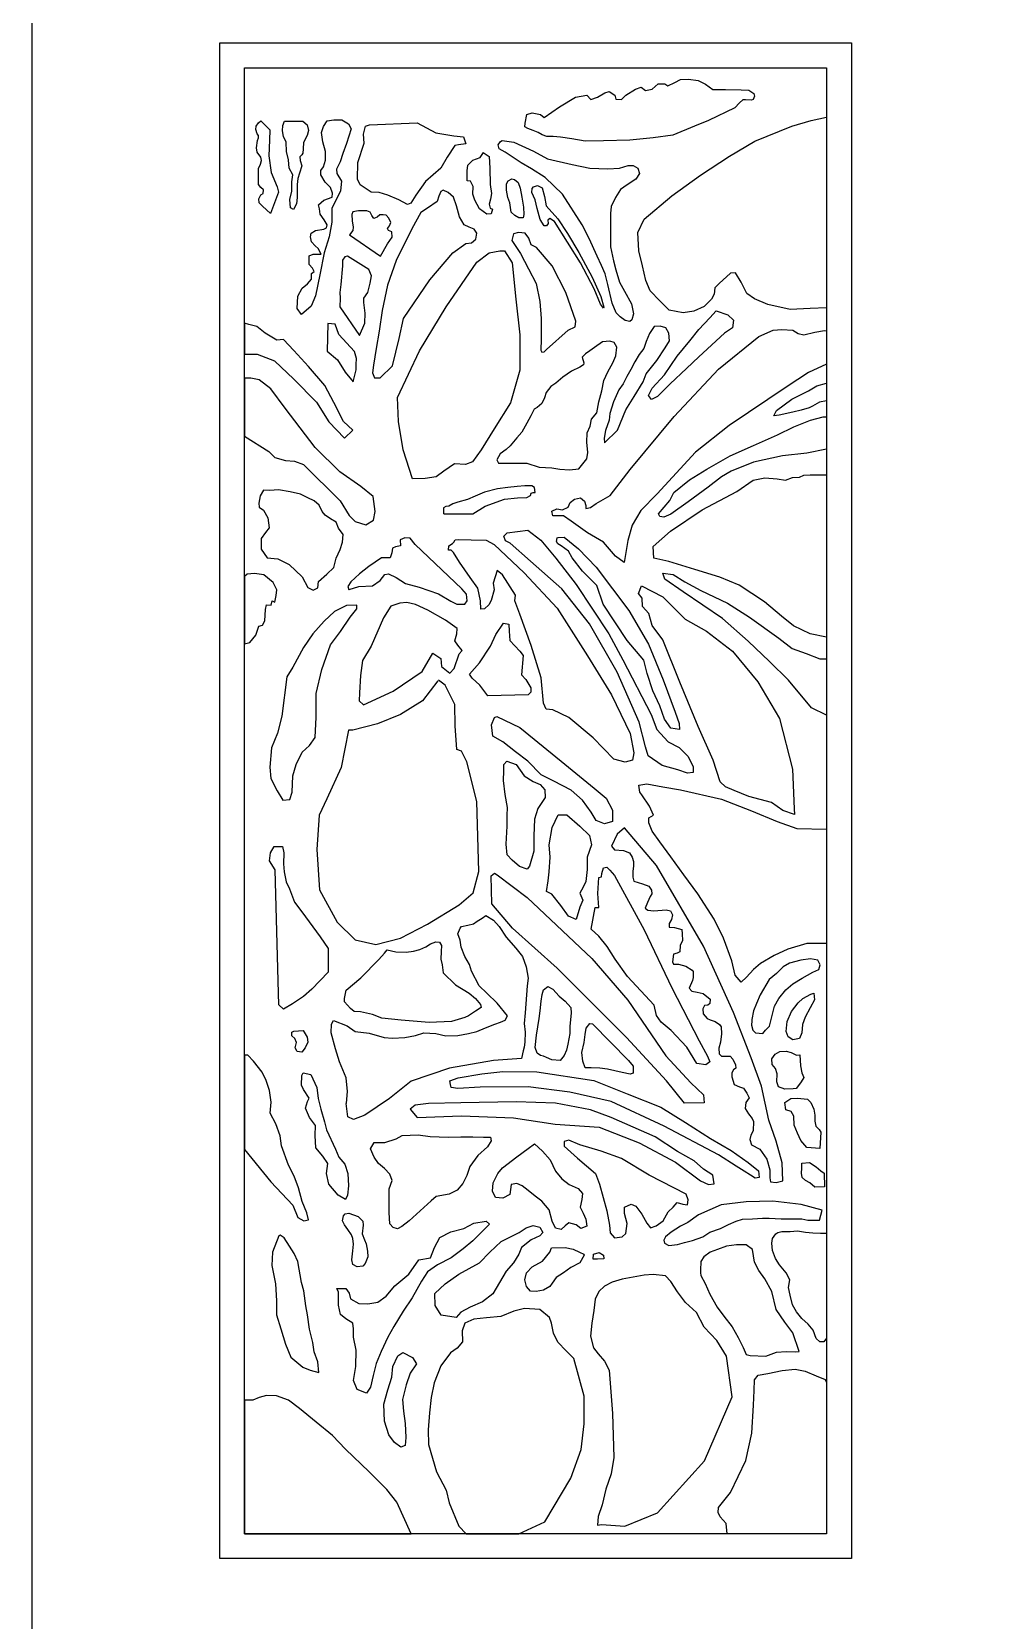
# Model space of a CAD drawing. Header units: millimetres. Extents: x 196 to 687, y 295 to 770.
# Drawn here: x 195.6 to 254.3, y 435.2 to 531.7 of the extents above; entities that cross this region are included whole.
import ezdxf

# ---------------------------------------------------------------- set-up
doc = ezdxf.new("R2010")
doc.units = ezdxf.units.MM

msp = doc.modelspace()

# ---------------------------------------------------------------- linework, layer by layer
at = {"color": 1}
for p, q in [((238.424, 503.76), (239.418, 504.434)), ((239.418, 504.434), (240.128, 504.576)), ((240.128, 504.576), (240.874, 504.523)), ((240.874, 504.523), (241.389, 504.434)), ((241.389, 504.434), (241.815, 504.594)), ((241.815, 504.594), (242.223, 504.629)), ((242.223, 504.629), (242.49, 504.753)), ((242.49, 504.753), (242.88, 504.771)), ((242.88, 504.771), (243.715, 504.771)), ((243.715, 504.771), (243.88, 504.759)), ((243.88, 504.759), (243.88, 494.918)), ((236.329, 502.642), (238.424, 503.76)), ((234.411, 501.347), (236.329, 502.642)), ((233.345, 500.417), (234.411, 501.347)), ((233.381, 499.708), (233.345, 500.417)), ((234.304, 499.495), (233.381, 499.708)), ((235.884, 499.016), (234.304, 499.495)), ((237.394, 498.555), (235.884, 499.016)), ((238.565, 498.076), (237.394, 498.555)), ((240.11, 497.047), (238.565, 498.076)), ((241.14, 496.177), (240.11, 497.047)), ((241.868, 495.592), (241.14, 496.177)), ((242.88, 495.113), (241.868, 495.592)), ((243.88, 494.918), (242.88, 495.113))]:
    msp.add_line(p, q, dxfattribs=at)
msp.add_lwpolyline([(195.629, 295.453), (686.835, 295.453), (686.835, 695.454), (195.629, 695.454)], close=True)
for points in [[(207.041, 530.981), (245.38, 530.981), (245.38, 438.987), (207.041, 438.987)], [(208.541, 529.481), (243.88, 529.481), (243.88, 440.487), (208.541, 440.487)], [(243.88, 458.737), (243.88, 452.366), (243.705, 452.131), (243.473, 452.131), (243.254, 452.337), (243.061, 452.839), (242.764, 453.2), (242.365, 453.547), (242.055, 453.946), (241.798, 454.371), (241.656, 454.964), (241.566, 455.44), (241.643, 455.904), (241.424, 456.316), (241.024, 456.806), (240.779, 457.192), (240.599, 457.681), (240.547, 458.132), (240.586, 458.403), (240.805, 458.686), (240.908, 458.763), (241.153, 458.84), (241.656, 458.84), (242.107, 458.866), (242.597, 458.789), (243.035, 458.75), (243.512, 458.737), (243.88, 458.737)]]:
    msp.add_lwpolyline(points, close=True, dxfattribs=at)
for points in [[(225.576, 526.117), (225.688, 526.633), (226.012, 526.743), (226.509, 526.644), (226.73, 526.456), (227.67, 527.097), (228.643, 527.682), (229.328, 527.815), (229.572, 527.55), (229.97, 527.693), (230.423, 527.958), (230.688, 528.025), (231.02, 527.815), (231.086, 527.572), (231.429, 527.55), (231.683, 527.815), (232.28, 528.168), (232.612, 528.301), (232.878, 528.091), (233.291, 528.173), (233.655, 528.505), (234.054, 528.494), (234.23, 528.383), (234.673, 528.582), (235.004, 528.77), (235.491, 528.792), (236.077, 528.693), (236.53, 528.472), (236.972, 528.151), (237.746, 528.162), (238.686, 528.14), (239.15, 528.107), (239.46, 527.919), (239.493, 527.754), (239.416, 527.555), (239.316, 527.499), (238.962, 527.522), (238.797, 527.522), (238.598, 527.356), (238.31, 527.035), (236.7, 526.284), (235.852, 525.93), (234.543, 525.383), (233.358, 525.224), (231.943, 525.082), (230.334, 525.047), (229.22, 525.012), (228.407, 525.153), (227.717, 525.259), (227.275, 525.312), (226.904, 525.312), (226.603, 525.4), (226.373, 525.542), (226.073, 525.665), (225.737, 525.789), (225.56, 525.895), (225.576, 526.117)], [(209.544, 526.248), (210.073, 525.699), (210.063, 525.088), (210.024, 524.138), (210.154, 523.123), (210.519, 522.238), (210.597, 521.925), (210.128, 520.624), (209.633, 521.067), (209.423, 521.284), (209.411, 521.527), (209.526, 521.758), (209.68, 521.835), (209.693, 522.066), (209.539, 522.207), (209.398, 522.386), (209.398, 522.604), (209.398, 522.989), (209.385, 523.36), (209.513, 523.617), (209.577, 523.848), (209.526, 524.053), (209.308, 524.347), (209.27, 524.617), (209.334, 525.052), (209.398, 525.232), (209.398, 525.36), (209.308, 525.463), (209.231, 525.719), (209.244, 525.924), (209.385, 526.142), (209.544, 526.248)], [(210.973, 526.244), (211.609, 526.244), (212.077, 526.228), (212.344, 526.02), (212.437, 525.672), (212.344, 525.359), (212.124, 524.942), (212.1, 524.559), (212.087, 524.301), (212.013, 524.19), (211.901, 524.06), (211.92, 523.838), (212.024, 523.52), (211.883, 523.078), (211.771, 522.744), (211.734, 522.392), (211.734, 522.058), (211.734, 521.595), (211.697, 521.224), (211.512, 520.872), (211.326, 520.983), (211.289, 521.484), (211.419, 521.984), (211.419, 522.559), (211.475, 522.967), (211.252, 523.374), (211.215, 523.893), (211.085, 524.394), (211.066, 524.95), (210.918, 525.302), (210.844, 525.655), (210.862, 525.97), (210.973, 526.244)], [(213.568, 526.253), (213.957, 526.309), (214.461, 526.309), (214.862, 526.072), (215.01, 525.761), (214.728, 524.886), (214.52, 524.278), (214.342, 523.774), (214.135, 523.33), (214.15, 523.063), (214.421, 522.582), (214.368, 521.997), (214.128, 521.491), (213.835, 520.959), (213.835, 520.107), (213.675, 519.203), (213.383, 518.245), (213.116, 516.914), (212.85, 515.637), (212.584, 514.998), (211.998, 514.492), (211.731, 514.865), (211.785, 515.61), (212.051, 516.089), (212.37, 516.355), (212.61, 516.648), (212.61, 516.994), (212.77, 517.1), (212.663, 517.313), (212.477, 517.526), (212.477, 517.739), (212.477, 518.058), (212.717, 518.165), (212.956, 518.165), (213.196, 518.165), (213.01, 518.511), (212.823, 518.67), (212.61, 518.91), (212.557, 519.203), (212.584, 519.442), (212.85, 519.602), (213.356, 519.682), (213.516, 519.762), (213.569, 519.948), (213.383, 520.241), (213.143, 520.586), (213.09, 520.906), (213.036, 521.145), (213.356, 521.438), (213.862, 521.624), (213.889, 521.864), (213.755, 522.21), (213.436, 522.529), (213.169, 522.982), (213.169, 523.248), (213.329, 523.461), (213.462, 523.86), (213.462, 524.392), (213.303, 524.977), (213.223, 525.536), (213.329, 525.909), (213.568, 526.253)], [(216.123, 526.007), (219.021, 526.141), (220.148, 525.525), (221.248, 525.337), (221.838, 525.283), (221.972, 524.854), (221.543, 524.801), (221.302, 524.747), (220.846, 524.05), (220.47, 523.38), (219.531, 522.576), (218.941, 521.745), (218.645, 521.262), (218.431, 521.182), (217.921, 521.45), (217.25, 521.745), (216.713, 521.905), (216.231, 521.932), (215.56, 522.361), (215.399, 522.71), (215.426, 523.728), (215.801, 524.908), (215.774, 525.444), (215.882, 525.927), (216.123, 526.007)], [(243.88, 526.481), (243.88, 514.909), (242.879, 514.864), (241.659, 514.801), (240.314, 515.098), (239.501, 515.442), (239.032, 515.77), (238.688, 516.458), (238.344, 517.02), (238.047, 517.004), (237.359, 516.379), (237.093, 516.114), (237.062, 515.739), (236.89, 515.426), (236.436, 514.989), (235.826, 514.692), (235.169, 514.598), (234.325, 514.754), (233.747, 515.333), (233.163, 515.93), (232.913, 516.555), (232.71, 517.461), (232.475, 518.368), (232.413, 519.477), (232.803, 520.29), (234.479, 521.705), (236.23, 522.955), (237.981, 524.111), (239.514, 525.017), (241.765, 525.923), (242.938, 526.283), (243.88, 526.481)], [(224.181, 525.062), (224.89, 524.965), (226.092, 524.416), (226.935, 523.942), (228.439, 523.602), (229.513, 523.381), (230.6, 523.341), (231.31, 523.385), (231.836, 523.547), (232.13, 523.547), (232.423, 523.376), (232.521, 523.058), (232.301, 522.716), (231.763, 522.374), (231.372, 522.081), (231.054, 521.592), (230.809, 521.054), (230.76, 520.639), (230.76, 520.15), (230.76, 519.637), (230.761, 518.602), (230.933, 517.747), (231.079, 517.209), (231.298, 516.46), (231.604, 515.907), (232.028, 515.141), (232.158, 514.541), (232.058, 514.178), (231.935, 514.081), (231.642, 514.13), (231.348, 514.35), (231.104, 514.594), (230.859, 515.18), (230.59, 516.329), (230.443, 516.965), (230.223, 517.478), (229.954, 518.04), (229.465, 519.115), (229.049, 519.946), (227.846, 521.793), (226.794, 522.819), (225.963, 523.332), (225.327, 523.699), (224.74, 524.115), (224.373, 524.359), (224.006, 524.554), (223.933, 524.799), (224.079, 524.994), (224.181, 525.062)], [(223.033, 524.331), (223.385, 524.097), (223.444, 523.378), (223.459, 522.396), (223.532, 521.853), (223.473, 521.501), (223.385, 521.193), (223.459, 520.944), (223.591, 520.886), (223.517, 520.607), (223.253, 520.592), (222.813, 520.915), (222.534, 521.443), (222.402, 521.795), (222.417, 522.278), (222.27, 522.586), (222.065, 522.616), (222.065, 523.217), (222.094, 523.554), (222.402, 523.862), (222.842, 524.023), (223.043, 524.325)], [(224.556, 522.616), (224.761, 522.738), (224.933, 522.687), (225.151, 522.508), (225.278, 522.176), (225.381, 521.62), (225.47, 521.004), (225.502, 520.57), (225.457, 520.359), (225.195, 520.372), (224.946, 520.5), (224.735, 520.717), (224.639, 521.273), (224.537, 521.592), (224.441, 522.045), (224.441, 522.429), (224.556, 522.616)], [(216.768, 510.655), (217.526, 511.388), (217.928, 513.042), (218.188, 514.247), (219.796, 516.609), (221.191, 518.24), (221.984, 518.817), (222.321, 518.84), (222.589, 519.061), (222.636, 519.433), (222.484, 519.678), (222.182, 519.794), (221.879, 519.934), (221.588, 520.434), (221.413, 521.086), (221.227, 521.621), (220.912, 521.912), (220.609, 522.04), (220.458, 521.959), (220.342, 521.679), (220.237, 521.365), (219.643, 520.946), (219.247, 520.69), (218.699, 519.701), (217.755, 517.776), (217.219, 516.287), (216.892, 514.734), (216.718, 513.477), (216.531, 512.426), (216.368, 511.413), (216.321, 510.948), (216.426, 510.645), (216.768, 510.655)], [(226.082, 522.239), (226.328, 522.325), (226.612, 522.183), (226.754, 521.656), (226.845, 521.088), (227.556, 520.315), (228.155, 519.413), (228.835, 518.254), (229.647, 516.773), (230.165, 515.587), (230.357, 514.948), (230.327, 514.888), (230.144, 515.131), (229.759, 516.054), (228.947, 517.635), (227.364, 520.137), (227.087, 520.328), (226.961, 520.233), (226.968, 520.032), (226.873, 519.875), (226.741, 519.875), (226.489, 520.271), (226.3, 520.938), (226.18, 521.46), (225.991, 521.907), (226.004, 522.146), (226.082, 522.239)], [(214.917, 519.328), (216.808, 518.036), (217.229, 518.795), (217.503, 519.199), (217.487, 519.506), (217.277, 519.603), (217.229, 519.716), (217.342, 519.877), (217.422, 520.087), (217.309, 520.346), (217.148, 520.523), (216.954, 520.555), (216.76, 520.555), (216.598, 520.41), (216.388, 520.329), (216.275, 520.507), (216.178, 520.717), (215.968, 520.782), (215.467, 520.782), (215.127, 520.733), (215.063, 520.572), (215.079, 520.184), (215.143, 519.796), (215.111, 519.603), (214.921, 519.325)], [(226.872, 512.369), (228.193, 513.545), (228.624, 513.746), (228.652, 514.09), (228.049, 515.84), (227.217, 517.446), (226.27, 518.565), (225.954, 518.737), (225.81, 519.139), (225.581, 519.426), (225.179, 519.483), (224.863, 519.397), (224.777, 518.995), (225.294, 518.192), (225.782, 517.274), (226.241, 516.385), (226.471, 515.295), (226.557, 514.262), (226.557, 513), (226.528, 512.341), (226.589, 512.213), (226.742, 512.227), (226.872, 512.369)], [(214.335, 514.963), (215.532, 513.219), (215.839, 513.978), (215.871, 514.576), (215.79, 515.222), (215.79, 515.48), (216.033, 515.836), (216.178, 516.401), (216.243, 516.837), (216.081, 517.224), (214.788, 518.048), (214.626, 518), (214.497, 517.79), (214.497, 517.451), (214.384, 516.32), (214.335, 515.836), (214.352, 515.48), (214.335, 514.963)], [(224.331, 518.356), (224.788, 517.633), (225.017, 515.425), (225.246, 513.255), (225.246, 511.122), (224.696, 509.127), (223.701, 507.552), (222.913, 506.277), (222.387, 505.545), (221.956, 505.395), (221.299, 505.433), (220.642, 504.983), (220.173, 504.645), (219.516, 504.533), (218.746, 504.514), (218.183, 506.277), (217.883, 508.002), (217.827, 509.464), (219.159, 512.302), (220.792, 514.965), (222.651, 517.677), (223.402, 518.24), (224.04, 518.371), (224.331, 518.356)], [(208.541, 513.979), (208.541, 512.088), (209.318, 512.088), (210.355, 511.686), (211.536, 510.563), (212.919, 509.182), (213.668, 507.973), (214.618, 506.994), (215.113, 507.475), (214.561, 508.002), (213.956, 509.153), (213.409, 510.189), (212.429, 511.34), (211.536, 512.319), (210.903, 512.981), (210.513, 512.942), (209.804, 513.367), (209.293, 513.764), (208.811, 513.892), (208.541, 513.979)], [(237.17, 514.714), (237.888, 514.475), (238.217, 514.146), (238.157, 513.698), (237.679, 513.369), (236.123, 511.935), (235.375, 511.217), (234.388, 510.29), (233.61, 509.513), (233.251, 509.334), (233.072, 509.573), (233.281, 510.021), (234.029, 510.829), (234.807, 511.964), (235.585, 512.891), (236.123, 513.579), (236.781, 514.296), (237.17, 514.714)], [(213.61, 513.946), (213.564, 512.279), (214.181, 511.753), (214.661, 510.999), (215.141, 510.406), (215.321, 511.145), (215.321, 511.465), (215.337, 511.834), (215.225, 512.251), (214.278, 513.293), (214.037, 513.902), (213.61, 513.946)], [(243.88, 513.513), (243.88, 511.49), (242.783, 510.969), (241.491, 510.137), (237.966, 507.757), (235.923, 506.133), (233.589, 503.611), (232.61, 502.591), (232.066, 501.71), (231.816, 500.773), (231.587, 499.441), (231.066, 499.836), (230.336, 500.669), (229.357, 501.252), (228.378, 501.96), (227.898, 502.273), (227.252, 502.273), (227.19, 502.564), (227.502, 502.71), (227.836, 502.647), (228.19, 502.793), (228.315, 503.085), (228.565, 503.293), (228.94, 503.376), (229.19, 503.168), (229.253, 502.897), (229.253, 502.731), (229.545, 502.772), (229.899, 503.022), (230.732, 503.501), (231.962, 505.084), (234.631, 508.305), (237.319, 511.178), (239.757, 513.156), (240.633, 513.552), (241.154, 513.594), (241.821, 513.552), (242.154, 513.344), (242.487, 513.26), (243.154, 513.427), (243.759, 513.517), (243.88, 513.513)], [(230.394, 506.704), (231.176, 507.486), (231.684, 508.712), (232.192, 509.515), (232.742, 510.403), (232.932, 510.889), (233.566, 511.713), (234.074, 512.474), (234.349, 512.897), (234.307, 513.362), (234.116, 513.679), (233.778, 513.784), (233.418, 513.763), (233.122, 513.341), (232.932, 512.854), (232.784, 512.432), (232.509, 512.072), (232.234, 511.629), (232.001, 511.164), (231.747, 510.741), (231.536, 510.297), (231.261, 509.917), (230.944, 509.198), (230.711, 508.48), (230.669, 508.078), (230.457, 507.465), (230.373, 507), (230.394, 506.704)], [(224.155, 505.478), (225.683, 505.478), (226.434, 505.232), (227.195, 505.18), (227.679, 505.111), (228.267, 505.077), (228.838, 505.128), (229.322, 505.733), (229.391, 506.113), (229.322, 506.753), (229.339, 507.306), (229.53, 507.72), (229.599, 508.135), (229.94, 508.529), (230.049, 509.204), (230.224, 509.857), (230.354, 510.488), (230.594, 511.011), (230.899, 511.555), (231.074, 511.991), (231.139, 512.513), (230.986, 512.796), (230.725, 512.883), (230.267, 512.84), (229.788, 512.491), (229.505, 512.296), (229.243, 512.1), (229.047, 511.904), (229.134, 511.555), (229.112, 511.446), (228.895, 511.294), (228.393, 511.054), (227.87, 510.684), (227.435, 510.336), (227.13, 510.118), (226.846, 509.77), (226.759, 509.443), (226.585, 509.095), (226.302, 508.855), (226.127, 508.747), (225.931, 508.355), (225.691, 507.897), (225.386, 507.353), (225.081, 507.005), (224.667, 506.526), (224.428, 506.308), (224.057, 506.047), (223.861, 505.677), (223.97, 505.481), (224.155, 505.478)], [(208.541, 510.63), (208.541, 507.104), (210.01, 506.19), (210.381, 505.818), (211.023, 505.643), (211.584, 505.603), (212.126, 505.382), (214.355, 503.192), (214.897, 502.29), (215.258, 501.929), (215.9, 501.728), (216.382, 502.009), (216.482, 502.53), (216.362, 503.452), (215.599, 504.054), (214.335, 504.956), (212.83, 506.42), (211.004, 508.806), (210.142, 509.989), (209.439, 510.53), (208.918, 510.63), (208.541, 510.63)], [(243.88, 510.328), (243.88, 509.249), (243.449, 509.185), (243.014, 508.94), (242.816, 508.838), (242.342, 508.688), (241.828, 508.569), (241.006, 508.379), (240.674, 508.356), (240.832, 508.664), (241.757, 509.351), (242.769, 509.857), (243.275, 510.173), (243.88, 510.328)], [(243.88, 508.293), (243.88, 506.318), (242.685, 506.08), (241.203, 505.92), (239.434, 505.538), (238.079, 504.981), (237.49, 504.647), (236.693, 504.026), (235.466, 503.118), (234.414, 502.37), (234, 502.194), (233.745, 502.226), (233.681, 502.401), (234.366, 503.213), (234.605, 503.691), (235.561, 504.455), (236.613, 505.108), (238.016, 505.92), (239.434, 506.541), (240.9, 507.194), (241.888, 507.688), (242.908, 508.086), (243.673, 508.293), (243.88, 508.293)], [(209.704, 503.844), (209.5, 503.5), (209.422, 503.045), (209.438, 502.81), (209.704, 502.622), (209.955, 502.151), (210.034, 501.54), (209.814, 501.258), (209.563, 500.897), (209.563, 500.254), (209.924, 499.721), (210.567, 499.674), (211.259, 499.323), (212.043, 498.571), (212.389, 497.928), (212.702, 497.755), (213.001, 497.897), (213.032, 498.289), (213.534, 498.727), (213.958, 499.135), (214.099, 499.715), (214.35, 500.233), (214.491, 500.687), (214.538, 501.142), (214.256, 501.518), (214.099, 501.894), (213.754, 502.098), (213.44, 502.318), (213.252, 502.537), (213.079, 502.929), (212.781, 503.196), (212.389, 503.368), (211.934, 503.587), (211.306, 503.729), (210.616, 503.854), (210.082, 503.807), (209.704, 503.844)], [(220.652, 502.4), (222.405, 502.39), (223.147, 502.862), (224.332, 503.285), (225.112, 503.362), (225.112, 503.362), (225.69, 503.391), (225.902, 503.516), (225.95, 503.651), (226.075, 503.699), (226.191, 503.699), (226.143, 503.988), (225.979, 504.094), (225.555, 504.094), (225.093, 504.055), (224.534, 503.997), (223.908, 503.911), (223.118, 503.709), (222.54, 503.478), (222.078, 503.266), (221.49, 503.102), (221.192, 502.996), (220.951, 502.862), (220.768, 502.842), (220.624, 502.756), (220.622, 502.4)], [(214.89, 497.797), (215.492, 497.984), (216.313, 498.03), (216.776, 498.354), (217.053, 498.709), (217.284, 498.746), (217.755, 498.538), (218.307, 498.159), (219.152, 497.942), (220.313, 497.544), (221.071, 497.101), (221.431, 496.912), (221.912, 496.907), (222.069, 497.124), (222.009, 497.516), (221.727, 497.84), (218.896, 500.534), (218.601, 500.912), (218.27, 500.935), (217.998, 500.829), (218.021, 500.463), (217.702, 500.404), (217.525, 500.321), (217.49, 500.037), (217.395, 499.719), (216.863, 499.719), (216.095, 499.199), (215.515, 498.75), (214.995, 498.278), (214.818, 497.982), (214.877, 497.793)], [(223.876, 498.956), (223.63, 498.196), (223.697, 497.793), (223.518, 497.145), (223.384, 496.877), (223.115, 496.631), (222.891, 496.608), (222.869, 497.123), (222.713, 497.883), (222.243, 498.531), (221.594, 499.47), (221.236, 500.051), (221.094, 500.188), (220.924, 500.195), (220.947, 500.458), (221.172, 500.59), (221.241, 500.682), (221.326, 500.829), (221.551, 500.845), (222.301, 500.829), (223.206, 500.79), (223.708, 500.543), (225.521, 498.814), (227.524, 496.673), (229.364, 493.768), (230.829, 491.408), (231.957, 489.056), (232.174, 487.89), (232.095, 487.435), (231.66, 487.316), (230.968, 487.514), (229.702, 488.799), (228.238, 490.024), (227.268, 490.499), (226.853, 490.538), (226.695, 490.894), (226.555, 492.447), (225.942, 494.404), (225.249, 496.302), (224.953, 497.112), (224.992, 497.468), (224.201, 498.693), (223.876, 498.956)], [(224.491, 501.254), (225.748, 501.411), (226.534, 500.802), (227.437, 499.704), (228.674, 498.114), (230.659, 495.107), (231.503, 493.538), (233.232, 490.216), (233.566, 489.313), (234.253, 488.548), (234.921, 488.215), (235.451, 487.685), (235.785, 487.057), (235.785, 486.704), (235.432, 486.645), (234.843, 486.861), (233.9, 487.116), (233.056, 487.704), (232.879, 488.254), (232.506, 489.745), (231.171, 492.786), (229.479, 495.719), (227.81, 497.838), (225.905, 499.526), (224.668, 500.624), (224.393, 500.762), (224.276, 501.037), (224.491, 501.254)], [(227.579, 500.958), (227.95, 500.974), (228.817, 500.278), (229.884, 499.165), (231.877, 496.527), (233.068, 494.476), (233.964, 492.314), (234.685, 490.367), (234.919, 489.666), (234.939, 489.315), (234.412, 489.393), (234.042, 489.938), (233.75, 490.737), (233.321, 491.652), (232.99, 492.704), (232.775, 493.522), (231.781, 494.71), (230.318, 496.917), (229.928, 498.046), (229.07, 498.923), (228.427, 499.721), (228.213, 500.13), (227.764, 500.461), (227.571, 500.573), (227.49, 500.721), (227.523, 500.95), (227.579, 500.958)], [(208.541, 498.594), (208.541, 494.505), (208.86, 494.588), (209.234, 495.031), (209.415, 495.586), (209.637, 495.641), (209.776, 495.905), (209.817, 496.584), (209.887, 496.875), (210.164, 496.847), (210.219, 497.125), (210.386, 497.028), (210.469, 497.43), (210.511, 497.79), (210.275, 498.234), (209.72, 498.691), (209.14, 498.776), (208.707, 498.732), (208.541, 498.594)], [(243.88, 493.536), (243.88, 490.176), (242.97, 490.616), (241.564, 492.297), (240.407, 493.426), (239.111, 494.665), (237.567, 496.043), (235.169, 497.668), (234.066, 498.439), (233.928, 498.797), (234.562, 498.714), (235.279, 498.274), (236.244, 497.75), (237.87, 496.979), (239.194, 496.125), (240.985, 494.858), (241.785, 494.225), (242.639, 493.922), (243.466, 493.591), (243.88, 493.591)], [(232.645, 498.021), (233.941, 497.359), (235.292, 496.01), (236.587, 495.266), (238.159, 494.054), (239.702, 492.209), (241.026, 489.977), (241.798, 486.892), (241.908, 484.496), (241.935, 484.138), (241.219, 484.386), (240.529, 484.882), (239.151, 485.24), (238.269, 485.598), (237.745, 485.818), (237.414, 486.121), (237.001, 487.443), (236.091, 489.482), (234.961, 492.181), (233.941, 494.743), (233.279, 495.624), (233.086, 496.34), (232.701, 496.781), (232.673, 497.277), (232.452, 497.552), (232.645, 498.021)], [(210.877, 485.024), (211.289, 485.063), (211.427, 485.494), (211.486, 486.494), (211.682, 487.18), (212.035, 487.925), (212.486, 488.337), (212.84, 488.827), (212.898, 490.051), (212.898, 491.482), (213.232, 492.952), (213.761, 494.443), (214.37, 495.247), (214.958, 496.129), (215.371, 496.639), (215.371, 496.854), (214.743, 496.835), (213.997, 496.462), (213.369, 495.874), (212.682, 495.109), (212.133, 494.286), (211.485, 493.09), (211.112, 492.502), (210.817, 490.123), (210.543, 489.084), (210.189, 488.201), (210.072, 487.025), (210.15, 486.339), (210.523, 485.574), (210.877, 485.024)], [(215.766, 490.802), (217.577, 491.63), (219.326, 492.826), (219.971, 493.93), (220.462, 493.623), (220.492, 493.133), (221.014, 492.734), (221.26, 493.006), (221.578, 493.897), (221.759, 494.093), (221.502, 494.425), (221.306, 494.697), (221.427, 495.12), (221.457, 495.438), (220.746, 495.951), (219.673, 496.54), (218.932, 496.903), (218.388, 497.009), (217.965, 496.978), (217.421, 496.797), (216.982, 496.087), (216.241, 494.365), (215.697, 493.489), (215.591, 492.583), (215.516, 491.525), (215.501, 491.042), (215.766, 490.802)], [(224.268, 495.757), (224.591, 495.692), (224.613, 495.283), (224.656, 494.701), (224.958, 494.378), (225.259, 494.055), (225.453, 493.797), (225.367, 492.634), (225.626, 492.332), (225.928, 491.837), (225.928, 491.578), (225.755, 491.406), (223.319, 491.341), (222.824, 491.988), (222.371, 492.418), (222.199, 492.655), (222.802, 493.345), (223.47, 494.357), (223.794, 495.068), (224.268, 495.757)], [(220.279, 492.257), (219.354, 491.04), (218.014, 490.212), (216.625, 489.653), (215.115, 489.263), (214.847, 489.263), (214.409, 486.999), (213.532, 485.101), (213.069, 484.103), (212.924, 482.022), (213.094, 479.564), (214.166, 477.616), (215.262, 476.545), (216.505, 476.253), (218.015, 476.643), (219.647, 477.495), (221.572, 478.663), (222.424, 479.393), (222.766, 480.693), (222.644, 484.928), (222.035, 487.338), (221.718, 487.995), (221.426, 488.092), (221.328, 489.528), (221.304, 490.818), (220.719, 491.987), (220.31, 492.298)], [(223.863, 490.101), (225.255, 489.436), (227.767, 487.38), (229.764, 485.747), (230.49, 485.142), (230.884, 484.416), (230.884, 483.721), (230.4, 483.57), (229.885, 483.782), (229.582, 484.296), (229.068, 485.021), (228.372, 485.626), (227.313, 486.17), (226.556, 486.563), (225.739, 487.38), (224.983, 487.954), (224.226, 488.559), (223.621, 488.892), (223.53, 489.587), (223.712, 490.041), (223.863, 490.101)], [(224.459, 487.385), (225.03, 487.186), (225.527, 486.491), (226.074, 486.144), (226.496, 485.97), (226.769, 485.647), (226.794, 485.176), (226.347, 484.506), (226.148, 483.86), (226.099, 482.843), (226.099, 481.924), (225.85, 481.006), (225.701, 480.832), (225.229, 480.981), (224.782, 481.378), (224.484, 481.701), (224.434, 482.346), (224.484, 483.438), (224.484, 484.084), (224.509, 484.58), (224.36, 485.35), (224.26, 486.218), (224.285, 486.789), (224.285, 487.186), (224.459, 487.385)], [(243.88, 483.25), (243.88, 476.323), (242.685, 476.323), (241.516, 475.978), (240.693, 475.58), (239.869, 475.102), (239.444, 474.73), (239.019, 474.279), (238.701, 473.961), (238.329, 474.385), (238.116, 475.261), (237.612, 476.641), (237.054, 477.782), (236.071, 479.322), (235.221, 480.489), (234.424, 481.578), (233.76, 482.48), (233.282, 483.143), (233.096, 483.648), (233.096, 483.94), (233.362, 484.099), (233.123, 484.656), (232.671, 485.346), (232.538, 485.505), (232.485, 485.93), (232.963, 486.01), (233.946, 485.824), (235.009, 485.638), (237.505, 485.081), (239.311, 484.364), (240.879, 483.727), (242.074, 483.303), (243.88, 483.25)], [(227.589, 484.133), (228.111, 484.133), (228.906, 483.438), (229.477, 482.867), (229.601, 482.296), (229.353, 481.552), (229.353, 480.807), (229.254, 480.087), (229.105, 479.74), (228.906, 479.367), (229.08, 478.945), (228.906, 478.523), (228.682, 477.779), (228.21, 477.977), (227.738, 478.623), (227.192, 479.318), (226.869, 479.467), (226.968, 480.112), (227.043, 480.658), (227.092, 481.552), (227.043, 482.296), (227.217, 483.364), (227.589, 484.133)], [(231.601, 483.339), (231.16, 482.945), (230.828, 482.22), (231.002, 482), (231.554, 481.953), (231.916, 481.827), (232.074, 481.559), (232.153, 481.291), (232.153, 481.023), (232.121, 480.677), (232.121, 480.346), (232.168, 480.094), (232.704, 479.936), (233.083, 479.795), (233.256, 479.543), (233.272, 479.338), (233.177, 479.165), (233.083, 478.991), (233.004, 478.802), (232.862, 478.456), (233.02, 478.33), (233.382, 478.298), (234.139, 478.361), (234.407, 478.298), (234.517, 478.046), (234.454, 477.778), (234.328, 477.526), (234.312, 477.306), (234.643, 477.29), (235.085, 477.164), (235.101, 476.896), (235.132, 476.502), (234.991, 476.198), (234.959, 475.805), (234.802, 475.726), (234.581, 475.663), (234.518, 475.206), (234.581, 475.064), (234.896, 475.064), (235.337, 474.938), (235.716, 474.686), (235.779, 474.607), (235.779, 474.245), (235.732, 474.072), (235.542, 473.599), (235.7, 473.426), (236.015, 473.363), (236.378, 473.284), (236.801, 472.931), (236.79, 472.677), (236.779, 472.644), (236.668, 472.577), (236.458, 472.544), (236.37, 472.345), (236.392, 472.047), (236.624, 471.759), (236.801, 471.682), (237.122, 471.582), (237.376, 471.394), (237.487, 471.262), (237.499, 470.827), (237.444, 470.329), (237.344, 469.953), (237.366, 469.622), (237.499, 469.478), (238.019, 469.478), (238.185, 469.29), (238.34, 468.958), (238.362, 468.737), (238.218, 468.638), (238.118, 468.461), (238.129, 468.218), (238.262, 467.753), (238.583, 467.621), (238.838, 467.532), (239.038, 467.239), (239.181, 466.941), (238.971, 466.653), (238.927, 466.289), (239.137, 465.968), (239.369, 465.692), (239.436, 465.515), (239.421, 464.939), (239.281, 464.675), (239.219, 464.419), (239.318, 464.099), (239.834, 463.82), (240.252, 463.221), (240.433, 462.581), (240.433, 462.093), (240.475, 461.842), (240.824, 461.815), (241.214, 461.912), (241.186, 462.999), (240.824, 464.322), (240.364, 465.589), (239.931, 467.657), (239.29, 469.384), (238.23, 472.121), (236.411, 476.148), (233.548, 481.053), (231.601, 483.339)], [(210.4, 480.786), (210.058, 481.332), (210.113, 481.81), (210.345, 482.193), (210.851, 482.206), (210.933, 481.824), (210.906, 481.154), (210.947, 480.663), (211.07, 480.048), (211.275, 479.625), (211.575, 478.833), (212.027, 478.232), (213.135, 476.711), (213.613, 476.001), (213.613, 474.567), (212.628, 473.539), (212.123, 473.102), (211.466, 472.651), (210.906, 472.323), (210.633, 472.583), (210.605, 473.293), (210.4, 480.786)], [(223.872, 480.486), (225.701, 479.104), (229.626, 475.405), (231.808, 472.879), (234.124, 469.501), (235.632, 467.858), (236.402, 467.134), (236.449, 466.641), (235.246, 466.626), (234.167, 467.982), (231.731, 470.6), (227.517, 474.819), (224.803, 477.252), (223.554, 478.731), (223.524, 480.426), (223.727, 480.594), (223.872, 480.486)], [(229.576, 477.177), (229.828, 478.497), (230.057, 478.506), (230, 479.357), (230.057, 480.327), (230.219, 480.356), (230.238, 480.556), (230.325, 480.9), (230.535, 480.958), (230.717, 480.757), (230.994, 480.442), (232.81, 477.143), (234.474, 473.622), (236.141, 470.41), (236.645, 469.485), (236.783, 469.125), (236.542, 468.953), (236.01, 469.039), (235.392, 470.017), (234.447, 471.03), (233.828, 471.545), (233.554, 471.939), (233.416, 472.575), (231.792, 474.318), (231.05, 475.361), (230.556, 476.13), (230.061, 476.761), (229.576, 477.177)], [(225.36, 469.335), (223.661, 469.215), (220.981, 468.749), (218.656, 467.955), (217.34, 466.915), (215.844, 465.886), (215.162, 465.635), (214.815, 465.791), (214.719, 466.592), (214.731, 466.628), (214.803, 467.333), (214.719, 468.17), (214.3, 469.126), (214.072, 469.921), (213.809, 470.901), (213.833, 471.415), (213.953, 471.643), (214.766, 471.32), (215.257, 470.973), (216.107, 470.865), (217.016, 470.614), (217.519, 470.567), (218.284, 470.602), (218.931, 470.734), (219.433, 470.889), (220.151, 470.842), (220.773, 470.71), (221.491, 470.722), (222.149, 470.842), (222.64, 470.973), (223.166, 471.2), (223.729, 471.415), (224.088, 471.547), (224.375, 471.667), (224.499, 471.924), (223.877, 472.702), (223.255, 473.299), (222.788, 473.754), (222.322, 474.626), (222.202, 475.033), (221.915, 475.535), (221.687, 476.097), (221.628, 476.516), (221.496, 476.898), (221.64, 477.245), (221.723, 477.352), (222.094, 477.424), (222.441, 477.508), (222.657, 477.675), (222.968, 477.843), (223.183, 478.01), (223.662, 477.723), (223.997, 477.352), (224.428, 476.695), (225.014, 476.037), (225.409, 475.535), (225.648, 474.89), (225.768, 474.208), (225.708, 473.742), (225.588, 472.108), (225.516, 471.451), (225.576, 470.937), (225.552, 470.315), (225.516, 470.016), (225.457, 469.801), (225.36, 469.335)], [(214.707, 473.476), (215.61, 474.228), (216.7, 475.343), (217.049, 475.722), (217.198, 475.922), (217.732, 475.818), (218.349, 475.781), (218.809, 475.84), (219.195, 475.944), (219.544, 476.115), (219.841, 476.301), (220.161, 476.412), (220.376, 476.397), (220.502, 476.189), (220.487, 475.826), (220.458, 475.373), (220.532, 475.024), (220.606, 474.535), (221.346, 473.801), (222.178, 473.308), (222.178, 473.293), (222.564, 472.974), (222.869, 472.618), (222.913, 472.425), (222.557, 472.21), (222.141, 471.921), (221.911, 471.824), (221.109, 471.587), (219.757, 471.52), (218.044, 471.653), (216.886, 471.779), (216.307, 471.995), (215.594, 472.158), (215.2, 472.195), (214.978, 472.373), (214.606, 472.774), (214.606, 472.981), (214.707, 473.476)], [(243.4, 474.727), (243.488, 475.027), (243.338, 475.302), (242.9, 475.377), (242.312, 475.302), (241.624, 475.127), (241.248, 474.889), (240.836, 474.489), (240.385, 474.127), (239.835, 473.202), (239.622, 472.664), (239.447, 472.235), (239.347, 471.698), (239.347, 471.623), (239.322, 471.36), (239.397, 471.06), (239.559, 470.885), (239.997, 470.848), (240.16, 471.048), (240.41, 471.298), (240.71, 472.51), (240.973, 472.973), (241.398, 473.498), (241.824, 473.873), (242.399, 474.211), (243.05, 474.573), (243.4, 474.727)], [(226.692, 473.511), (226.955, 473.703), (227.266, 473.547), (227.649, 473.117), (228.008, 472.806), (228.355, 472.423), (228.379, 472.089), (228.283, 471.299), (228.295, 470.845), (228.175, 470.199), (228.092, 469.841), (227.948, 469.506), (227.709, 469.219), (227.206, 469.243), (226.871, 469.386), (226.692, 469.482), (226.512, 469.506), (226.309, 469.649), (226.177, 469.996), (226.273, 470.749), (226.428, 471.766), (226.488, 472.232), (226.56, 472.818), (226.62, 473.224), (226.692, 473.511)], [(243.144, 472.898), (242.877, 472.409), (242.58, 471.843), (242.424, 471.391), (242.368, 470.896), (242.226, 470.557), (241.83, 470.472), (241.547, 470.656), (241.42, 470.967), (241.491, 471.589), (241.745, 472.183), (242.156, 472.72), (242.438, 472.974), (242.92, 473.229), (243.103, 473.3), (243.144, 472.898)], [(211.538, 470.987), (212.109, 471.034), (212.352, 470.632), (212.39, 470.333), (212.221, 469.987), (212.025, 469.725), (211.744, 469.753), (211.623, 469.977), (211.698, 470.305), (211.604, 470.548), (211.417, 470.707), (211.417, 470.922), (211.538, 470.987)], [(229.672, 471.429), (231.862, 469.217), (232.137, 468.87), (232.137, 468.452), (231.958, 468.38), (231.467, 468.487), (230.582, 468.691), (230.115, 468.75), (229.577, 468.774), (229.325, 468.774), (229.218, 468.774), (229.074, 469.181), (229.026, 469.695), (229.158, 470.305), (229.218, 470.795), (229.278, 471.178), (229.505, 471.453), (229.672, 471.429)], [(242.254, 469.548), (242.297, 468.884), (242.381, 468.459), (242.495, 468.177), (242.339, 467.908), (242.056, 467.54), (242.028, 467.512), (241.844, 467.498), (241.334, 467.47), (240.967, 467.611), (240.853, 467.908), (240.882, 468.403), (240.768, 468.728), (240.57, 468.968), (240.556, 469.308), (240.754, 469.605), (241.037, 469.76), (241.433, 469.774), (241.731, 469.703), (242.056, 469.534), (242.254, 469.547)], [(208.541, 469.515), (208.541, 463.81), (210.147, 461.853), (211.471, 460.431), (211.786, 459.687), (212.15, 459.472), (212.431, 459.538), (212.332, 459.968), (212.034, 460.662), (211.819, 461.489), (211.554, 462.184), (211.223, 462.862), (210.793, 464.036), (210.71, 464.648), (210.445, 465.375), (210.096, 466.015), (210.162, 466.676), (210.063, 467.387), (209.848, 467.999), (209.616, 468.495), (209.086, 469.173), (208.739, 469.537), (208.541, 469.537)], [(212.111, 468.465), (212.571, 468.371), (212.925, 467.582), (213.019, 466.899), (213.172, 466.262), (213.396, 465.485), (213.526, 465.002), (214.07, 463.829), (214.259, 463.346), (214.624, 462.922), (214.825, 462.357), (214.86, 461.603), (214.789, 461.038), (214.671, 460.778), (214.223, 461.038), (213.657, 461.709), (213.516, 462.345), (213.61, 462.969), (213.292, 463.405), (212.879, 463.912), (212.832, 464.654), (212.843, 465.274), (212.489, 465.757), (212.242, 466.322), (212.36, 466.723), (212.478, 466.923), (212.124, 467.453), (211.994, 467.724), (212.018, 468.301), (212.111, 468.465)], [(221.038, 467.75), (221, 467.981), (221.503, 468.161), (222.948, 468.397), (224.221, 468.546), (226.278, 468.515), (229.739, 467.99), (231.773, 467.181), (233.818, 466.37), (235.319, 465.444), (236.829, 464.483), (238.086, 463.746), (239.123, 463.024), (239.736, 462.518), (239.775, 462.11), (239.539, 462.071), (239.265, 462.252), (238.872, 462.495), (238.393, 462.793), (237.325, 463.492), (234.012, 465.234), (230.797, 466.72), (228.286, 467.282), (225.754, 467.623), (222.84, 467.603), (221.491, 467.522), (221.086, 467.581), (221.038, 467.75)], [(243.531, 464.865), (243.475, 463.878), (242.685, 463.923), (242.307, 464.36), (242.116, 464.798), (241.914, 465.292), (241.88, 465.841), (241.734, 466.111), (241.397, 466.223), (241.341, 466.66), (241.7, 466.896), (242.116, 466.919), (242.711, 466.874), (242.924, 466.66), (243.104, 466.257), (243.16, 465.886), (243.16, 465.527), (243.216, 465.224), (243.419, 465.022), (243.531, 464.865)], [(218.592, 466.26), (219.016, 465.757), (221.716, 465.848), (224.863, 465.723), (227.396, 465.347), (230.074, 465.164), (232.505, 464.224), (234.714, 463.035), (236.213, 461.914), (236.705, 461.685), (237.06, 461.72), (236.969, 462.246), (236.405, 462.623), (235.836, 463.113), (234.825, 463.698), (233.465, 464.577), (230.798, 465.747), (229.55, 466.227), (227.422, 466.616), (225.036, 466.697), (221.683, 466.651), (219.715, 466.606), (218.902, 466.491), (218.592, 466.26)], [(216.413, 464.241), (217.071, 464.231), (217.749, 464.457), (218.118, 464.662), (219.084, 464.703), (219.813, 464.59), (220.902, 464.549), (221.672, 464.57), (222.412, 464.57), (223.059, 464.549), (223.48, 464.549), (223.521, 464.344), (223.285, 463.975), (222.71, 463.441), (222.217, 462.784), (222.032, 462.23), (221.795, 461.748), (221.446, 461.347), (220.963, 461.101), (220.183, 460.957), (219.864, 460.69), (218.548, 459.48), (218.101, 459.135), (217.82, 458.991), (217.56, 459.077), (217.373, 459.293), (217.322, 459.992), (217.331, 461.427), (217.515, 461.925), (217.367, 462.312), (217.036, 462.662), (216.685, 462.956), (216.409, 463.343), (216.187, 463.841), (216.413, 464.241)], [(224.739, 461.693), (224.65, 461.071), (224.228, 460.849), (223.784, 460.893), (223.606, 461.271), (223.628, 461.781), (223.917, 462.359), (224.206, 462.692), (225.072, 463.358), (225.761, 463.868), (226.139, 464.157), (226.628, 463.713), (227.095, 463.18), (227.428, 462.492), (227.806, 462.026), (228.25, 461.693), (228.806, 461.448), (229.05, 461.137), (229.028, 460.782), (228.917, 460.316), (229.094, 459.938), (229.272, 459.583), (229.317, 459.161), (228.961, 459.006), (228.672, 459.228), (228.228, 459.361), (228.006, 459.184), (227.761, 458.962), (227.428, 459.028), (227.228, 459.45), (227.028, 460.138), (226.583, 460.671), (226.183, 460.982), (225.761, 461.315), (225.395, 461.604), (225.066, 461.749), (224.739, 461.693)], [(227.941, 464.005), (228.758, 463.283), (229.857, 462.357), (230.093, 461.713), (230.533, 460.096), (230.706, 459.217), (230.737, 458.746), (231.004, 458.448), (231.46, 458.51), (231.696, 458.714), (231.774, 459.327), (231.601, 459.923), (231.601, 460.316), (232.01, 460.488), (232.293, 460.363), (232.67, 459.892), (232.968, 459.342), (233.188, 459.06), (233.534, 459.17), (233.958, 459.484), (234.256, 460.017), (234.571, 460.316), (234.806, 460.583), (235.152, 460.488), (235.435, 460.457), (235.482, 460.755), (235.356, 461.101), (233.11, 462.247), (231.428, 463.267), (230.187, 463.707), (228.899, 464.083), (228.223, 464.382), (227.956, 464.303), (227.941, 464.005)], [(243.726, 462.38), (243.742, 461.549), (243.166, 461.517), (242.862, 461.789), (242.606, 461.933), (242.398, 462.109), (242.35, 462.38), (242.382, 462.668), (242.382, 462.972), (242.83, 463.02), (243.246, 462.748), (243.534, 462.524), (243.726, 462.38)], [(243.602, 460.118), (242.333, 460.473), (240.621, 460.681), (239.005, 460.633), (237.485, 460.441), (236.093, 459.849), (235.453, 459.37), (235.005, 459.146), (234.445, 458.794), (234.093, 458.506), (233.997, 458.298), (234.045, 458.122), (234.301, 457.979), (234.829, 458.043), (235.245, 458.17), (235.741, 458.282), (236.365, 458.506), (236.797, 458.794), (237.437, 459.018), (237.917, 459.258), (238.381, 459.465), (238.781, 459.577), (239.389, 459.609), (239.981, 459.641), (240.397, 459.641), (241.117, 459.609), (241.821, 459.609), (242.365, 459.593), (242.733, 459.529), (243.133, 459.529), (243.437, 459.529), (243.602, 460.118)], [(223.412, 459.268), (222.398, 458.274), (221.813, 457.787), (221.091, 457.241), (220.252, 456.812), (219.648, 456.383), (219.277, 455.818), (218.711, 454.805), (218.165, 453.986), (217.6, 453.07), (217.249, 452.408), (216.839, 451.55), (216.527, 450.81), (216.352, 450.089), (216.195, 449.387), (215.942, 449.017), (215.376, 449.231), (215.162, 449.777), (215.298, 450.634), (215.318, 451.628), (215.162, 452.408), (215.162, 452.914), (215.123, 453.265), (214.694, 453.538), (214.362, 453.791), (214.245, 454.357), (214.245, 455.156), (214.148, 455.37), (214.694, 455.37), (214.889, 455.097), (214.98, 454.746), (215.493, 454.454), (216.039, 454.435), (216.644, 454.551), (217.151, 454.902), (217.676, 455.528), (218.508, 456.247), (219.121, 457.104), (219.84, 457.225), (220.082, 457.865), (220.406, 458.471), (221.071, 458.808), (221.852, 459.014), (222.456, 459.333), (223.211, 459.454), (223.412, 459.268)], [(214.877, 459.938), (215.445, 459.749), (215.718, 459.465), (215.741, 459.216), (215.682, 458.696), (215.824, 458.318), (215.931, 458.093), (216.014, 457.632), (216.025, 457.289), (215.872, 456.898), (215.729, 456.721), (215.374, 456.685), (215.114, 456.827), (215.055, 457.111), (215.114, 457.667), (215.161, 458.057), (215.126, 458.412), (215.043, 458.637), (214.818, 458.956), (214.605, 459.24), (214.498, 459.488), (214.546, 459.784), (214.652, 459.914), (214.877, 459.938)], [(226.471, 458.577), (225.953, 458.318), (225.366, 457.853), (225.198, 457.45), (224.87, 456.924), (224.428, 456.421), (223.607, 455.039), (222.983, 454.571), (222.242, 454.24), (221.676, 453.928), (221.384, 453.616), (220.486, 453.752), (220.116, 454.337), (220.096, 455.058), (220.72, 455.662), (221.559, 456.247), (222.807, 456.929), (223.431, 457.572), (224.114, 458.215), (225.206, 458.761), (225.635, 459.053), (226.064, 459.19), (226.474, 459.092), (226.65, 458.78), (226.471, 458.577)], [(210.628, 458.569), (210.249, 457.567), (210.192, 456.772), (210.42, 455.656), (210.476, 454.616), (210.495, 453.783), (210.741, 452.913), (211.025, 451.986), (211.347, 451.211), (212.086, 450.586), (212.521, 450.416), (213.051, 450.265), (212.994, 450.927), (212.767, 451.532), (212.692, 452.1), (212.483, 452.894), (212.37, 453.764), (212.256, 454.313), (212.142, 455.221), (212.01, 455.732), (211.783, 457.018), (211.556, 457.491), (211.272, 457.945), (210.95, 458.456), (210.704, 458.607), (210.628, 458.569)], [(239.243, 451.295), (240.198, 451.258), (240.841, 451.515), (241.429, 451.551), (241.998, 451.533), (242.219, 451.551), (241.833, 452.671), (241.337, 453.331), (240.823, 454.102), (240.547, 455.185), (240.125, 455.956), (239.758, 456.469), (239.501, 456.965), (239.372, 457.736), (238.986, 458.029), (238.399, 458.029), (237.811, 457.938), (237.26, 457.736), (236.801, 457.571), (236.433, 457.295), (236.25, 457.002), (236.213, 456.488), (236.231, 456.323), (236.25, 456.158), (236.507, 455.68), (236.782, 455.02), (237.242, 454.231), (237.646, 453.699), (238.141, 453.038), (238.509, 452.396), (238.803, 451.79), (238.986, 451.368), (239.243, 451.295)], [(229.157, 457.395), (228.898, 456.938), (228.349, 456.656), (227.899, 456.313), (227.465, 456.031), (227.213, 455.696), (227.076, 455.49), (226.695, 455.269), (226.245, 455.193), (225.902, 455.216), (225.665, 455.498), (225.559, 455.902), (225.665, 456.313), (226.008, 456.679), (226.626, 457.029), (227.068, 457.57), (227.183, 457.837), (228.006, 457.859), (228.486, 457.768), (228.875, 457.585), (229.142, 457.463), (229.157, 457.395)], [(229.719, 457.454), (230.067, 457.562), (230.339, 457.389), (230.36, 457.182), (229.969, 457.15), (229.698, 457.15), (229.719, 457.454)], [(230.209, 441.052), (231.621, 440.948), (233.615, 441.758), (236.46, 444.912), (238.143, 448.793), (237.81, 451.254), (237.207, 452.209), (236.439, 453.018), (235.982, 453.91), (235.317, 454.512), (234.819, 455.176), (234.424, 455.799), (234.092, 456.131), (233.344, 456.214), (232.804, 456.172), (231.475, 455.944), (230.852, 455.757), (230.395, 455.508), (230.042, 455.197), (229.834, 454.72), (229.751, 454.035), (229.627, 453.267), (229.544, 452.479), (229.731, 451.773), (230.021, 451.399), (230.395, 450.964), (230.686, 450.424), (230.873, 447.779), (230.956, 445.122), (230.81, 444.126), (230.478, 443.192), (230.249, 442.238), (230.021, 441.532), (229.979, 441.013), (230.209, 441.052)], [(221.993, 440.487), (225.192, 440.487), (226.783, 441.201), (228.354, 443.849), (228.979, 445.59), (229.168, 447.16), (229.168, 448.844), (228.543, 451.121), (228.07, 451.594), (227.558, 452.105), (227.293, 452.653), (227.18, 453.277), (227.047, 453.618), (226.46, 454.091), (225.533, 454.148), (224.889, 453.996), (224.094, 453.675), (223.242, 453.599), (222.466, 453.505), (221.917, 453.277), (221.746, 452.805), (221.784, 452.142), (221.462, 451.745), (221.046, 451.461), (220.459, 450.686), (220.061, 449.645), (219.872, 448.756), (219.777, 447.829), (219.701, 446.789), (219.72, 445.9), (220.194, 444.248), (220.781, 443.132), (220.97, 442.356), (221.557, 440.938), (221.993, 440.487)], [(218.146, 451.481), (218.732, 451.178), (218.979, 450.8), (218.6, 450.233), (218.354, 449.514), (218.127, 448.643), (218.202, 447.925), (218.297, 447.168), (218.335, 446.336), (218.297, 445.844), (218.032, 445.73), (217.653, 446.014), (217.294, 446.487), (217.047, 447.319), (217.01, 448.36), (217.237, 449.211), (217.483, 449.987), (217.54, 450.63), (217.843, 451.292), (218.146, 451.481)], [(243.88, 449.672), (243.88, 440.487), (237.85, 440.487), (237.773, 441.114), (237.42, 441.508), (237.296, 441.778), (237.316, 442.068), (238.043, 442.981), (238.978, 444.932), (239.331, 446.592), (239.435, 448.294), (239.476, 449.186), (239.497, 449.83), (239.726, 450.12), (240.307, 450.203), (241.18, 450.39), (241.969, 450.473), (242.571, 450.349), (243.236, 450.079), (243.796, 449.851), (243.88, 449.672)], [(208.541, 448.583), (208.541, 440.487), (218.651, 440.487), (217.799, 442.397), (217.174, 443.173), (216.114, 444.251), (214.675, 445.613), (213.88, 446.446), (212.895, 447.259), (211.873, 448.092), (211.21, 448.602), (210.491, 448.848), (209.885, 448.886), (209.431, 448.754), (209.052, 448.583), (208.541, 448.583)]]:
    msp.add_lwpolyline(points, dxfattribs=at)

doc.saveas('drawing.dxf')
